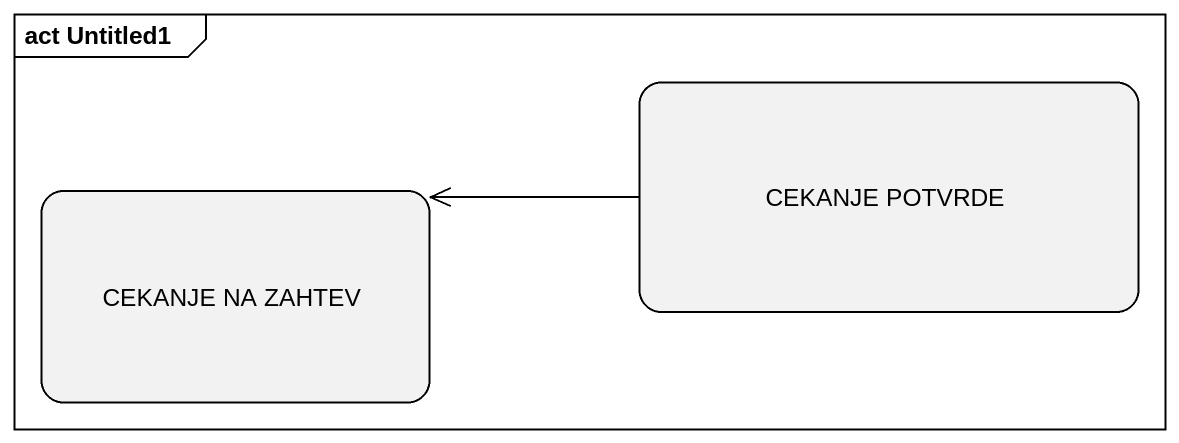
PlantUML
@startuml
mainframe act Untitled1
hide empty description
state "CEKANJE POTVRDE" as CEKANJE_POTVRDE
state "CEKANJE NA ZAHTEV" as CEKANJE_NA_ZAHTEV
CEKANJE_POTVRDE -left-> CEKANJE_NA_ZAHTEV
@enduml
